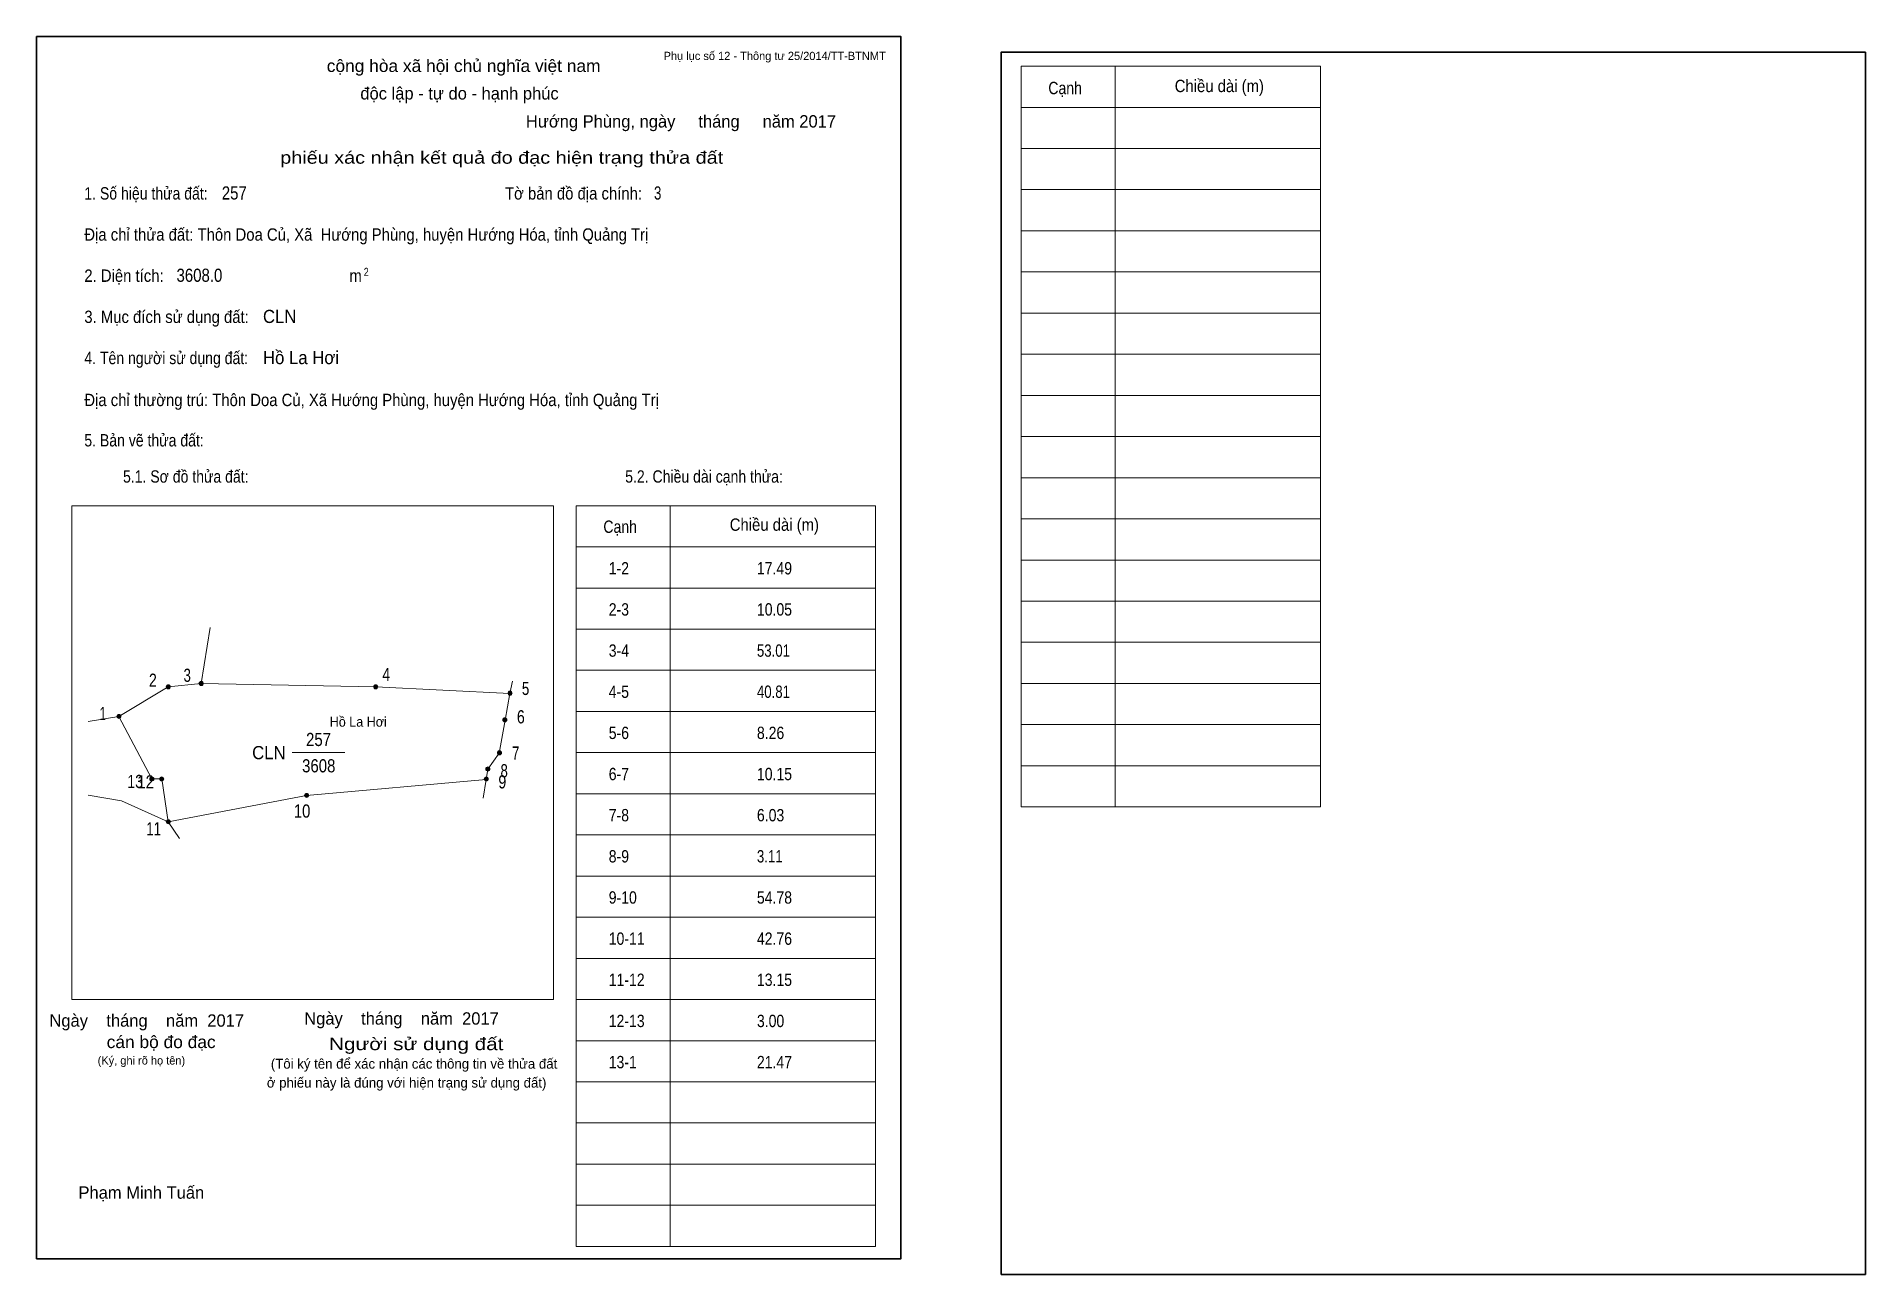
# Model space of a CAD drawing. Header units: centimetres. Extents: x 0 to 44.4, y -0.4 to 29.7.
import ezdxf
from ezdxf.enums import TextEntityAlignment as Align

# ---------------------------------------------------------------- set-up
doc = ezdxf.new("R2010")
doc.units = ezdxf.units.CM
doc.header["$LTSCALE"] = 0.12
for name, color, linetype in [('2', 7, 'Continuous'), ('30', 7, 'Continuous'), ('34', 7, 'Continuous')]:
    doc.layers.add(name, color=color, linetype=linetype)
for name, color, linetype, lineweight in [('32', 7, 'Continuous', 13), ('33', 7, 'Continuous', 13), ('6', 7, 'Continuous', 13), ('63', 7, 'Continuous', 13)]:
    doc.layers.add(name, color=color, linetype=linetype, lineweight=lineweight)

msp = doc.modelspace()

# ---------------------------------------------------------------- hatches: boundary and pattern name
at = {"layer": '32'}
for points in [[(3.2499, 13.8999, 1), (3.1499, 13.8999, 1)], [(4.0498, 13.9799, 1), (3.9498, 13.9799, 1)], [(8.2895, 13.8999, 1), (8.1895, 13.8999, 1)], [(11.55, 13.7447, 1), (11.45, 13.7447, 1)], [(2.05, 13.1799, 1), (1.95, 13.1799, 1)], [(11.426, 13.0959, 1), (11.326, 13.0959, 1)], [(11.2948, 12.2944, 1), (11.1948, 12.2944, 1)], [(2.8499, 11.6601, 1), (2.7499, 11.6601, 1)], [(3.0899, 11.6601, 1), (2.9899, 11.6601, 1)], [(10.974, 11.6569, 1), (10.874, 11.6569, 1)], [(11.014, 11.9024, 1), (10.914, 11.9024, 1)], [(6.6096, 11.2601, 1), (6.5096, 11.2601, 1)], [(3.2499, 10.6201, 1), (3.1499, 10.6201, 1)]]:
    msp.add_hatch(color=256, dxfattribs=at).paths.add_polyline_path(points)

# ---------------------------------------------------------------- linework, layer by layer
for centre in [(3.1999, 13.8999), (3.9998, 13.9799), (8.2395, 13.8999), (11.5, 13.7447), (2, 13.1799), (11.376, 13.0959), (11.2448, 12.2944), (2.7999, 11.6601), (3.0399, 11.6601), (10.924, 11.6569), (10.964, 11.9024), (6.5596, 11.2601), (3.1999, 10.6201)]:
    msp.add_circle(centre, 0.05, dxfattribs=at)
at = {"layer": '33'}
msp.add_line((6.21, 12.3), (7.49, 12.3), dxfattribs=at)
at = {"layer": '6'}
for p, q in [((11.5, 13.74), (11.56, 14.04)), ((1.25, 13.06), (2, 13.18)), ((2, 13.18), (2.8, 11.66)), ((10.85, 11.19), (10.92, 11.65)), ((10.92, 11.65), (10.96, 11.9)), ((3.2, 10.62), (3.47, 10.21))]:
    msp.add_line(p, q, dxfattribs=at)
for points in [[(4.22, 15.34), (4, 13.98), (8.24, 13.9), (11.5, 13.74)], [(2, 13.18), (3.2, 13.9), (4, 13.98)], [(11.5, 13.74), (11.38, 13.09), (11.24, 12.29), (10.96, 11.9)], [(3.2, 10.62), (3.04, 11.66), (2.8, 11.66)], [(3.2, 10.62), (6.56, 11.26), (10.92, 11.65)], [(3.2, 10.62), (2.06, 11.13), (1.25, 11.27)]]:
    msp.add_lwpolyline(points, dxfattribs=at)
at = {"layer": '63'}
for p, q in [((23.92, 28.98), (31.19, 28.98)), ((23.92, 10.98), (23.92, 28.98)), ((26.2, 10.98), (26.2, 28.98)), ((31.19, 10.98), (31.19, 28.98)), ((23.92, 27.98), (31.19, 27.98)), ((23.92, 26.98), (31.19, 26.98)), ((23.92, 25.98), (31.19, 25.98)), ((23.92, 24.98), (31.19, 24.98)), ((23.92, 23.98), (31.19, 23.98)), ((23.92, 22.98), (31.19, 22.98)), ((23.92, 21.98), (31.19, 21.98)), ((23.92, 20.98), (31.19, 20.98)), ((23.92, 19.98), (31.19, 19.98)), ((23.92, 18.98), (31.19, 18.98)), ((0.86, 18.3), (12.56, 18.3)), ((0.86, 6.3), (0.86, 18.3)), ((12.56, 6.3), (12.56, 18.3)), ((13.11, 18.3), (20.38, 18.3)), ((13.11, 0.3), (13.11, 18.3)), ((15.39, 0.3), (15.39, 18.3)), ((20.38, 0.3), (20.38, 18.3)), ((23.92, 17.98), (31.19, 17.98)), ((13.11, 17.3), (20.38, 17.3)), ((23.92, 16.98), (31.19, 16.98)), ((13.11, 16.3), (20.38, 16.3)), ((23.92, 15.98), (31.19, 15.98)), ((13.11, 15.3), (20.38, 15.3)), ((23.92, 14.98), (31.19, 14.98)), ((13.11, 14.3), (20.38, 14.3)), ((23.92, 13.98), (31.19, 13.98)), ((13.11, 13.3), (20.38, 13.3)), ((23.92, 12.98), (31.19, 12.98)), ((13.11, 12.3), (20.38, 12.3)), ((23.92, 11.98), (31.19, 11.98)), ((13.11, 11.3), (20.38, 11.3)), ((23.92, 10.98), (31.19, 10.98)), ((13.11, 10.3), (20.38, 10.3)), ((13.11, 9.3), (20.38, 9.3)), ((13.11, 8.3), (20.38, 8.3)), ((13.11, 7.3), (20.38, 7.3)), ((0.86, 6.3), (12.56, 6.3)), ((13.11, 6.3), (20.38, 6.3)), ((13.11, 5.3), (20.38, 5.3)), ((13.11, 4.3), (20.38, 4.3)), ((13.11, 3.3), (20.38, 3.3)), ((13.11, 2.3), (20.38, 2.3)), ((13.11, 1.3), (20.38, 1.3)), ((13.11, 0.3), (20.38, 0.3))]:
    msp.add_line(p, q, dxfattribs=at)
at = {"layer": '63', "lineweight": 35}
for points in [[(0, 0), (0, 29.7), (21, 29.7), (21, 0)], [(23.43, -0.38), (23.43, 29.32), (44.43, 29.32), (44.43, -0.38)]]:
    msp.add_lwpolyline(points, close=True, dxfattribs=at)

# ---------------------------------------------------------------- texts
at = {"layer": '2', "width": 0.95}
msp.add_text('Hồ La Hơi', height=0.2399, dxfattribs=at).set_placement((7.815, 12.93), align=Align.CENTER)
at = {"layer": '30'}
for s, width, p in [('1-2', 0.85, (13.9, 16.63)), ('17.49', 0.85, (17.5, 16.63)), ('2-3', 0.85, (13.9, 15.63)), ('10.05', 0.85, (17.5, 15.63)), ('3-4', 0.85, (13.9, 14.63)), ('53.01', 0.8, (17.5, 14.63)), ('4-5', 0.85, (13.9, 13.63)), ('40.81', 0.8, (17.5, 13.63)), ('5-6', 0.85, (13.9, 12.63)), ('8.26', 0.85, (17.5, 12.63)), ('6-7', 0.85, (13.9, 11.63)), ('10.15', 0.85, (17.5, 11.63)), ('7-8', 0.85, (13.9, 10.63)), ('6.03', 0.85, (17.5, 10.63)), ('8-9', 0.85, (13.9, 9.63)), ('3.11', 0.8, (17.5, 9.63)), ('9-10', 0.85, (13.9, 8.63)), ('54.78', 0.85, (17.5, 8.63)), ('10-11', 0.85, (13.9, 7.63)), ('42.76', 0.85, (17.5, 7.63)), ('11-12', 0.85, (13.9, 6.63)), ('13.15', 0.85, (17.5, 6.63)), ('12-13', 0.85, (13.9, 5.63)), ('3.00', 0.85, (17.5, 5.63)), ('13-1', 0.85, (13.9, 4.63)), ('21.47', 0.85, (17.5, 4.63))]:
    msp.add_text(s, height=0.3, dxfattribs=dict(at, width=width)).set_placement(p)
at = {"layer": '32'}
for s, width, p in [('2', 0.8, (2.825, 13.9)), ('3', 0.75, (3.66, 14.02)), ('4', 0.8, (8.495, 14.04)), ('5', 0.75, (11.88, 13.7)), ('1', 0.65, (1.61, 13.09)), ('6', 0.8, (11.765, 13.01)), ('7', 0.75, (11.64, 12.13)), ('8', 0.75, (11.36, 11.7)), ('13', 0.8, (2.395, 11.44)), ('12', 0.85, (2.65, 11.43)), ('9', 0.8, (11.315, 11.43)), ('10', 0.85, (6.45, 10.72)), ('11', 0.75, (2.845, 10.29))]:
    msp.add_text(s, height=0.32, dxfattribs=dict(at, width=width)).set_placement(p, align=Align.CENTER)
at = {"layer": '33', "width": 0.95}
msp.add_text('CLN', height=0.32, dxfattribs=at).set_placement((6.05, 12.14), align=Align.RIGHT)
at = {"layer": '33', "width": 0.85}
for s, p in [('257', (6.85, 12.46)), ('3608', (6.855, 11.82))]:
    msp.add_text(s, height=0.32, dxfattribs=at).set_placement(p, align=Align.CENTER)
at = {"layer": '34'}
for s, width, p in [('257', 0.85, (4.5, 25.74)), ('3', 0.75, (15, 25.74)), ('3608.0', 0.85, (3.4, 23.74)), ('CLN', 0.95, (5.5, 22.74)), ('Hồ La Hơi', 0.95, (5.5, 21.74))]:
    msp.add_text(s, height=0.32, dxfattribs=dict(at, width=width)).set_placement(p)
at = {"layer": '63'}
for s, height, p in [('Phụ lục số 12 - Thông tư 25/2014/TT-BTNMT', 0.2, (20.63, 29.13)), ('Ngày    tháng    năm  2017', 0.3, (5.04, 5.64)), ('Ngày    tháng    năm  2017', 0.3, (11.23, 5.69)), ('(Ký, ghi rõ họ tên)', 0.2, (3.61, 4.72))]:
    msp.add_text(s, height=height, dxfattribs=at).set_placement(p, align=Align.RIGHT)
at = {"layer": '63', "width": 1.05}
msp.add_text('cộng hòa xã hội chủ nghĩa việt nam', height=0.3, dxfattribs=at).set_placement((10.375, 28.84), align=Align.CENTER)
at = {"layer": '63'}
for s, height, p in [('độc lập - tự do - hạnh phúc', 0.3, (10.275, 28.17)), ('Hướng Phùng, ngày     tháng     năm 2017', 0.3, (15.655, 27.49)), ('(Tôi ký tên để xác nhận các thông tin về thửa đất ', 0.24, (9.215, 4.62)), ('ở phiếu này là đúng với hiện trạng sử dụng đất)', 0.24, (8.99, 4.16)), ('Phạm Minh Tuấn', 0.3, (2.545, 1.46))]:
    msp.add_text(s, height=height, dxfattribs=at).set_placement(p, align=Align.CENTER)
for s, height, width, p in [('Cạnh', 0.3, 0.85, (24.58, 28.3)), ('Chiều dài (m)', 0.3, 0.9, (27.65, 28.35)), ('1. Số hiệu thửa đất:', 0.3, 0.85, (1.16, 25.74)), ('Tờ bản đồ địa chính:', 0.3, 0.9, (11.38, 25.74)), ('Địa chỉ thửa đất: Thôn Doa Củ, Xã  Hướng Phùng, huyện Hướng Hóa, tỉnh Quảng Trị', 0.3, 0.9, (1.16, 24.74)), ('2. Diện tích:', 0.3, 0.9, (1.16, 23.74)), ('2', 0.2, 0.8, (7.95, 23.88)), ('m', 0.3, 0.9, (7.6, 23.74)), ('3. Mục đích sử dụng đất:', 0.3, 0.9, (1.16, 22.74)), ('4. Tên người sử dụng đất:', 0.3, 0.85, (1.16, 21.74)), ('Địa chỉ thường trú: Thôn Doa Củ, Xã Hướng Phùng, huyện Hướng Hóa, tỉnh Quảng Trị', 0.3, 0.9, (1.16, 20.72)), ('5. Bản vẽ thửa đất:', 0.3, 0.85, (1.16, 19.74)), ('5.1. Sơ đồ thửa đất:', 0.3, 0.85, (2.1, 18.86)), ('5.2. Chiều dài cạnh thửa:', 0.3, 0.85, (14.3, 18.86)), ('Cạnh', 0.3, 0.85, (13.77, 17.64)), ('Chiều dài (m)', 0.3, 0.9, (16.84, 17.69))]:
    msp.add_text(s, height=height, dxfattribs=dict(at, width=width)).set_placement(p)
for s, width, p in [('phiếu xác nhận kết quả đo đạc hiện trạng thửa đất', 1.2, (16.68, 26.61)), ('cán bộ đo đạc', 1.05, (4.35, 5.12)), ('Người sử dụng đất', 1.25, (11.34, 5.07))]:
    msp.add_text(s, height=0.3, dxfattribs=dict(at, width=width)).set_placement(p, align=Align.RIGHT)

doc.saveas('drawing.dxf')
